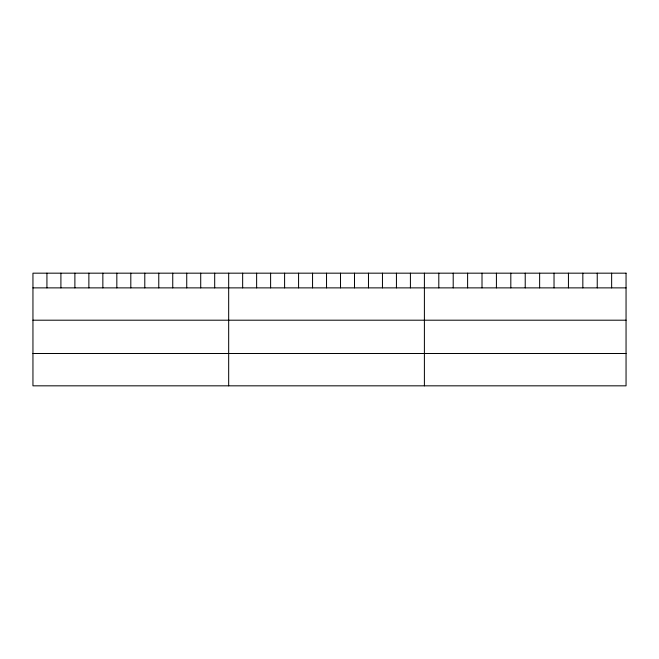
<?xml version="1.0" encoding="UTF-8"?>
<svg xmlns="http://www.w3.org/2000/svg" width="659" height="659" viewBox="0 0 659 659"><rect width="100%" height="100%" fill="white"/><g stroke="black" fill="none" stroke-linecap="round" stroke-linejoin="round"><path stroke-width="0.99" d="M32.95 287.876L626.05 287.876M32.95 320.2L626.05 320.2M32.95 353.504L626.05 353.504M611.643 273.172L611.643 287.876M597.243 273.172L597.243 287.876M582.836 273.172L582.836 287.876M568.437 273.172L568.437 287.876M554.03 273.172L554.03 287.876M539.63 273.172L539.63 287.876M525.223 273.172L525.223 287.876M510.816 273.172L510.816 287.876M496.416 273.172L496.416 287.876M482.009 273.172L482.009 287.876M467.61 273.172L467.61 287.876M453.203 273.172L453.203 287.876M438.803 273.172L438.803 287.876M424.396 273.172L424.396 385.828M410.417 273.172L410.417 287.876M396.438 273.172L396.438 287.876M382.459 273.172L382.459 287.876M368.472 273.172L368.472 287.876M354.493 273.172L354.493 287.876M340.514 273.172L340.514 287.876M326.534 273.172L326.534 287.876M312.555 273.172L312.555 287.876M298.576 273.172L298.576 287.876M284.597 273.172L284.597 287.876M270.61 273.172L270.61 287.876M256.631 273.172L256.631 287.876M242.652 273.172L242.652 287.876M228.673 273.172L228.673 385.828M214.694 273.172L214.694 287.876M200.715 273.172L200.715 287.876M186.736 273.172L186.736 287.876M172.749 273.172L172.749 287.876M158.77 273.172L158.77 287.876M144.791 273.172L144.791 287.876M130.811 273.172L130.811 287.876M116.832 273.172L116.832 287.876M102.853 273.172L102.853 287.876M88.874 273.172L88.874 287.876M74.887 273.172L74.887 287.876M60.908 273.172L60.908 287.876M46.929 273.172L46.929 287.876M626.05 273.172L32.95 273.172L32.95 385.828L626.05 385.828L626.05 273.172"/></g></svg>
